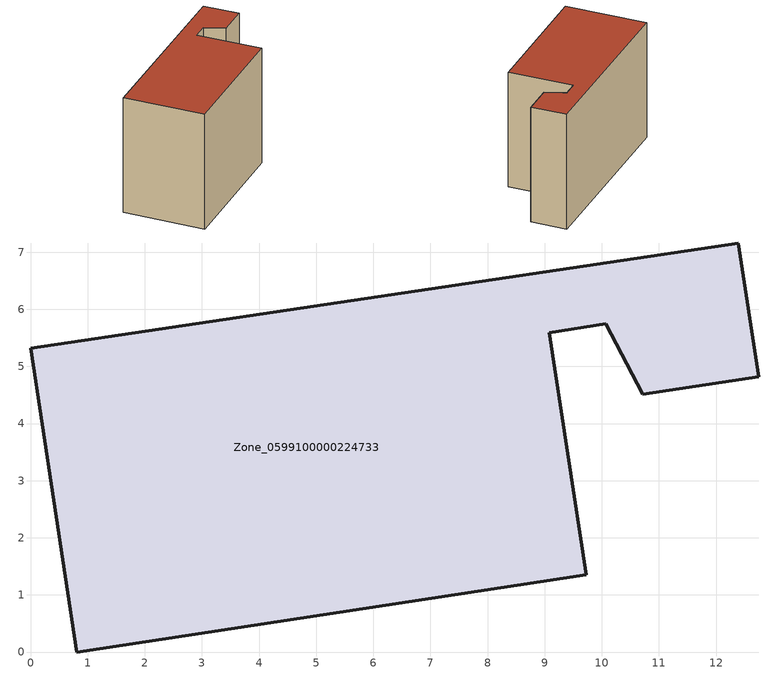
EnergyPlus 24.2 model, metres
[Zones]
Zone_0599100000224733
 floor ground (C_G): 12.39,7.16 12.75,4.82 10.72,4.51 10.07,5.75 9.08,5.59 9.73,1.35 0.81,0 0,5.32 z0
 wall outside (C_F): 0.81,0 9.73,1.35 9.08,5.59 10.07,5.75 10.72,4.51 12.75,4.82 12.39,7.16 0,5.32 0.81,0 z0:7.96
 roof outside (C_R): 12.75,4.82 12.39,7.16 0,5.32 0.81,0 9.73,1.35 9.08,5.59 10.07,5.75 10.72,4.51 z7.96
[BUILDING]
Pand.0599100000224733: North Axis=0; Terrain=City; Loads Convergence Tolerance Value=0.04; Temperature Convergence Tolerance Value=0.4; Solar Distribution=FullExterior; Maximum Number of Warmup Days=25; Minimum Number of Warmup Days=1
[Site:Location]
Rotterdam.The.Hague.AP_ZH_NLD Design_Conditions: Latitude=51.96; Longitude=4.45; Time Zone=1; Elevation=-4.5
[SITE:GROUNDTEMPERATURE:BUILDINGSURFACE]
18, 18, 18, 18, 18, 18, 18, 18, 18, 18, 18, 18
[MATERIAL] Thermal Absorptance=0.9; Solar Absorptance=0.7; Visible Absorptance=0.7
Name | Roughness | Thickness | Conductivity | Density | Specific Heat
G.TC.1975-1991 | MediumSmooth | 0.15 | 0.288461 | 540 | 1210
F.TC.1975-1991 | Rough | 0.3 | 0.230769 | 1920 | 840
R.TC.1975-1991 | MediumRough | 0.2 | 0.153846 | 1500 | 1000
[CONSTRUCTION]
C_G: G.TC.1975-1991
C_F: F.TC.1975-1991
C_R: R.TC.1975-1991
[ZONE]
Zone_0599100000224733: Type=1; Multiplier=1; Ceiling Height=Autocalculate; Volume=Autocalculate; Floor Area=autocalculate; Part of Total Floor Area=Yes
[ZONEINFILTRATION:DESIGNFLOWRATE]
Infil_Zone_0599100000224733: Zone or ZoneList or Space or SpaceList=Zone_0599100000224733; Schedule=AlwaysOn; Design Flow Rate Calculation Method=Flow/Area; Flow Rate per Floor Area=0.003; Constant Term Coefficient=1; Temperature Term Coefficient=0; Velocity Term Coefficient=0; Velocity Squared Term Coefficient=0
[HVACTEMPLATE:ZONE:IDEALLOADSAIRSYSTEM]
Zone_0599100000224733: Maximum Heating Supply Air Temperature=50; Minimum Cooling Supply Air Temperature=13; Maximum Heating Supply Air Humidity Ratio=0.0156; Minimum Cooling Supply Air Humidity Ratio=0.0077; Heating Limit=NoLimit; Cooling Limit=NoLimit; Dehumidification Control Type=ConstantSensibleHeatRatio; Cooling Sensible Heat Ratio=0.7; Dehumidification Setpoint=60; Humidification Control Type=None; Humidification Setpoint=30; Outdoor Air Method=None; Outdoor Air Flow Rate per Person=0.00944; Outdoor Air Flow Rate per Zone Floor Area=0; Outdoor Air Flow Rate per Zone=0; Demand Controlled Ventilation Type=None; Outdoor Air Economizer Type=NoEconomizer; Heat Recovery Type=None; Sensible Heat Recovery Effectiveness=0.7; Latent Heat Recovery Effectiveness=0.65
[ZONECONTROL:THERMOSTAT]
ThermostatControl_Zone_0599100000224733: Zone or ZoneList=Zone_0599100000224733; Control Type Schedule=DualSetpointControlType; Control 1=Thermostat_Zone_0599100000224733; Temperature Difference Between Cutout And Setpoint=0
[THERMOSTATSETPOINT:DUALSETPOINT]
Thermostat_Zone_0599100000224733: Heating Setpoint Temperature Schedule=HeatingSetpoint_Zone_0599100000224733; Cooling Setpoint Temperature Schedule=CoolingSetpoint_Zone_0599100000224733
[SCHEDULE:COMPACT]
HeatingSetpoint_Zone_0599100000224733: Through: 12/31, For: AllDays, Until: 24:00, 21
CoolingSetpoint_Zone_0599100000224733: Through: 12/31, For: AllDays, Until: 24:00, 24
DualSetpointControlType: Through: 12/31, For: AllDays, Until: 24:00, 4
AlwaysOn: Through: 12/31, For: AllDays, Until: 24:00, 1
